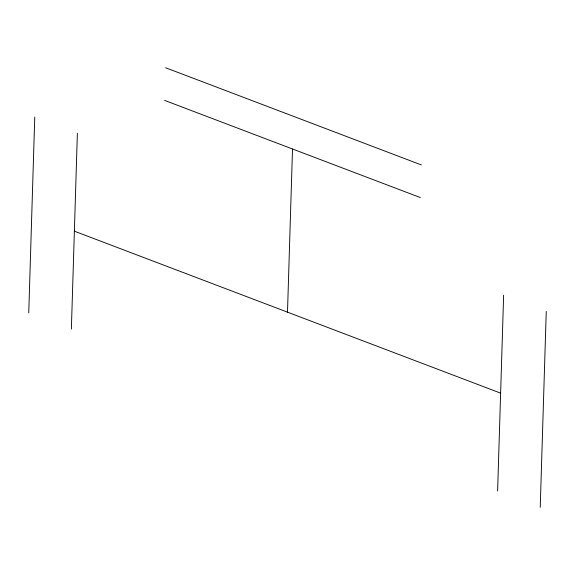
<?xml version="1.0" encoding="UTF-8"?>
<svg xmlns="http://www.w3.org/2000/svg" width="575" height="575" viewBox="0 0 575 575"><rect width="100%" height="100%" fill="white"/><g stroke="black" fill="none" stroke-linecap="round" stroke-linejoin="round"><path stroke-width="0.86" d="M28.75 312.872L34.759 117.07M71.372 329.072L77.381 133.263M287.5 312.153L292.51 148.982M497.619 491.043L503.628 295.241M540.241 507.243L546.25 311.434M165.636 67.757L421.382 164.939M164.637 100.395L420.382 197.577M74.376 231.172L500.624 393.142"/></g></svg>
